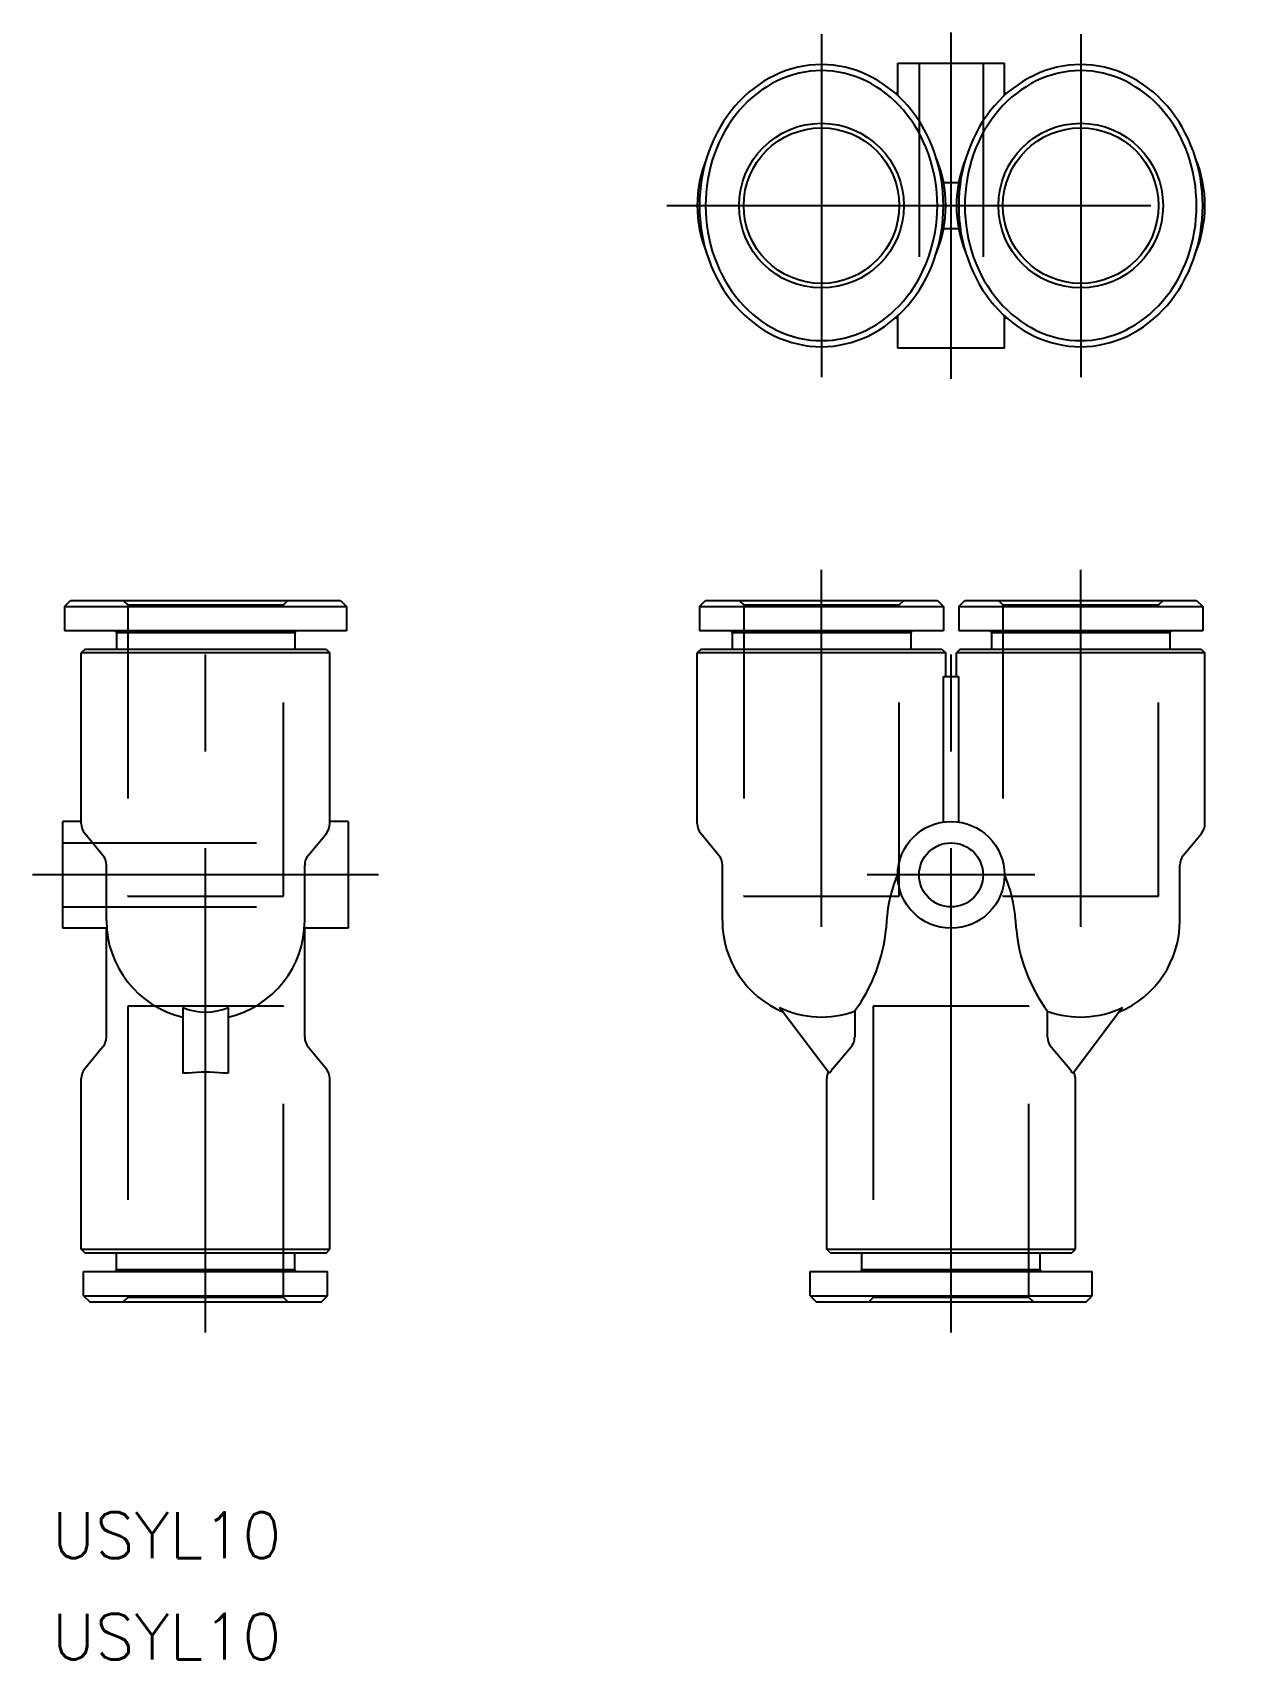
# Model space of a CAD drawing. Extents: x -60 to 19, y -23 to 83.
import ezdxf

# ---------------------------------------------------------------- set-up
doc = ezdxf.new("R2010")
doc.units = 0
doc.linetypes.add('CENTER', pattern=[50.8, 31.75, -6.35, 6.35, -6.35])
doc.linetypes.add('DASHED', pattern=[19.05, 12.7, -6.35])
doc.layers.get('0').update_dxf_attribs({"linetype": 'CONTINUOUS'})
doc.layers.add('CENTER', color=1, linetype='CENTER')
doc.styles.get("Standard").update_dxf_attribs({"font": 'txt.shx', "height": 3, "bigfont": 'bigfont.shx'})

# ---------------------------------------------------------------- blocks, each defined once
blk = doc.blocks.new('*U2')
at = {"color": 7, "linetype": 'CONTINUOUS'}
blk.add_text('USYL10', height=3, dxfattribs=at).set_placement((-58.96, -16.79))
blk = doc.blocks.new('*U3')
at = {"color": 7, "linetype": 'CONTINUOUS'}
blk.add_text('USYL10', height=3, dxfattribs=at).set_placement((-58.96, -23.44))

msp = doc.modelspace()

# ---------------------------------------------------------------- linework, layer by layer
at = {"color": 7, "linetype": 'CONTINUOUS'}
for p, q in [((-3.5, 81.23), (3.5, 81.23)), ((-3.5, 79.1), (-3.5, 81.23)), ((3.5, 79.1), (3.5, 81.23)), ((0.49, 73.38), (-0.49, 73.38)), ((-0.49, 70.38), (0.49, 70.38)), ((-3.5, 62.53), (-3.5, 64.66)), ((3.5, 62.53), (3.5, 64.66)), ((3.5, 62.53), (-3.5, 62.53)), ((-58.14, 45.6), (-57.74, 46)), ((-57.74, 46), (-40.04, 46)), ((-40.04, 46), (-39.64, 45.6)), ((-16.5, 45.6), (-16.1, 46)), ((-16.1, 46), (-0.9, 46)), ((-0.9, 46), (-0.5, 45.6)), ((0.5, 45.6), (0.9, 46)), ((0.9, 46), (16.1, 46)), ((16.1, 46), (16.5, 45.6)), ((-58.14, 45.6), (-39.64, 45.6)), ((-58.14, 45.6), (-58.14, 44)), ((-39.64, 45.6), (-39.64, 44)), ((-16.5, 45.6), (-0.5, 45.6)), ((-16.5, 45.6), (-16.5, 44)), ((-0.5, 45.6), (-0.5, 44)), ((0.5, 45.6), (16.5, 45.6)), ((0.5, 45.6), (0.5, 44)), ((16.5, 45.6), (16.5, 44)), ((-39.64, 44), (-58.14, 44)), ((-54.74, 43.9), (-54.84, 44)), ((-54.74, 43.9), (-43.04, 43.9)), ((-54.74, 43.9), (-54.74, 42.8)), ((-43.04, 43.9), (-42.94, 44)), ((-43.04, 43.9), (-43.04, 42.8)), ((-0.5, 44), (-16.5, 44)), ((-14.35, 43.9), (-14.45, 44)), ((-14.35, 43.9), (-2.65, 43.9)), ((-14.35, 43.9), (-14.35, 42.8)), ((-2.65, 43.9), (-2.55, 44)), ((-2.65, 43.9), (-2.65, 42.8)), ((16.5, 44), (0.5, 44)), ((2.65, 43.9), (2.55, 44)), ((2.65, 43.9), (14.35, 43.9)), ((2.65, 43.9), (2.65, 42.8)), ((14.35, 43.9), (14.45, 44)), ((14.35, 43.9), (14.35, 42.8)), ((-56.79, 42.8), (-57.04, 42.55)), ((-56.79, 42.8), (-40.99, 42.8)), ((-40.99, 42.8), (-40.74, 42.55)), ((-16.4, 42.8), (-16.65, 42.55)), ((-16.4, 42.8), (-0.6, 42.8)), ((-0.6, 42.8), (-0.35, 42.55)), ((0.6, 42.8), (0.35, 42.55)), ((0.6, 42.8), (16.4, 42.8)), ((16.4, 42.8), (16.65, 42.55)), ((-57.04, 31.36), (-57.04, 42.55)), ((-40.74, 42.55), (-57.04, 42.55)), ((-40.74, 31.36), (-40.74, 42.55)), ((-0.35, 42.55), (-16.65, 42.55)), ((-16.65, 31.36), (-16.65, 42.55)), ((-0.35, 41), (-0.35, 42.55)), ((16.65, 42.55), (0.35, 42.55)), ((0.35, 41), (0.35, 42.55)), ((16.65, 31.36), (16.65, 42.55)), ((-0.49, 31.47), (-0.49, 41)), ((-0.49, 41), (0.49, 41)), ((0.49, 41), (0.49, 31.47)), ((-58.24, 24.5), (-58.24, 31.5)), ((-57.04, 31.5), (-58.24, 31.5)), ((-39.54, 31.5), (-40.74, 31.5)), ((-39.54, 31.5), (-39.54, 24.5)), ((-55.62, 29.28), (-56.81, 30.72)), ((-42.16, 29.28), (-40.97, 30.72)), ((-15.23, 29.28), (-16.42, 30.72)), ((15.23, 29.28), (16.42, 30.72)), ((-55.39, 25), (-55.39, 28.64)), ((-42.39, 25), (-42.39, 28.64)), ((-15, 25), (-15, 28.64)), ((15, 25), (15, 28.64)), ((-4.24, 25), (-4.26, 24.5)), ((4.26, 24.5), (4.24, 25)), ((-55.39, 24.5), (-58.24, 24.5)), ((-55.39, 24.5), (-55.37, 24.53)), ((-55.39, 17.36), (-55.39, 24.5)), ((-42.4, 24.53), (-42.39, 24.5)), ((-42.39, 17.36), (-42.39, 24.5)), ((-39.54, 24.5), (-42.39, 24.5)), ((-50.39, 19.3), (-50.39, 15)), ((-47.39, 15), (-47.39, 19.3)), ((-8, 15), (-11.25, 19.3)), ((11.25, 19.3), (8, 15)), ((-6.32, 19.06), (-6.32, 17.36)), ((6.32, 17.36), (6.32, 19.06)), ((-55.62, 16.72), (-56.81, 15.28)), ((-42.16, 16.72), (-40.97, 15.28)), ((-7.78, 15.28), (-6.56, 16.72)), ((6.56, 16.72), (7.78, 15.28)), ((-50.04, 15), (-50.39, 15)), ((-47.39, 15), (-47.73, 15)), ((-7.92, 15.05), (-8, 15)), ((8, 15), (7.92, 15.05)), ((-57.04, 3.45), (-57.04, 14.64)), ((-40.74, 3.45), (-40.74, 14.64)), ((-8.15, 3.45), (-8.15, 14.64)), ((8.15, 3.45), (8.15, 14.64)), ((-57.04, 3.45), (-40.74, 3.45)), ((-56.79, 3.2), (-57.04, 3.45)), ((-40.99, 3.2), (-40.74, 3.45)), ((-8.15, 3.45), (8.15, 3.45)), ((-7.9, 3.2), (-8.15, 3.45)), ((7.9, 3.2), (8.15, 3.45)), ((-40.99, 3.2), (-56.79, 3.2)), ((-54.74, 2.1), (-54.74, 3.2)), ((-43.04, 2.1), (-43.04, 3.2)), ((7.9, 3.2), (-7.9, 3.2)), ((-5.85, 2.1), (-5.85, 3.2)), ((5.85, 2.1), (5.85, 3.2)), ((-56.89, 2), (-40.89, 2)), ((-56.89, 0.4), (-56.89, 2)), ((-54.74, 2.1), (-54.84, 2)), ((-43.04, 2.1), (-54.74, 2.1)), ((-43.04, 2.1), (-42.94, 2)), ((-40.89, 0.4), (-40.89, 2)), ((-9.25, 2), (9.25, 2)), ((-9.25, 0.4), (-9.25, 2)), ((-5.85, 2.1), (-5.95, 2)), ((5.85, 2.1), (-5.85, 2.1)), ((5.85, 2.1), (5.95, 2)), ((9.25, 0.4), (9.25, 2)), ((-56.89, 0.4), (-40.89, 0.4)), ((-56.89, 0.4), (-56.49, 0)), ((-56.49, 0), (-41.29, 0)), ((-41.29, 0), (-40.89, 0.4)), ((-9.25, 0.4), (0, 0.4)), ((-9.25, 0.4), (-8.85, 0)), ((-8.85, 0), (0, 0)), ((0, 0.4), (9.25, 0.4)), ((0, 0), (8.85, 0)), ((8.85, 0), (9.25, 0.4))]:
    msp.add_line(p, q, dxfattribs=at)
at = {"color": 3, "linetype": 'DASHED'}
for p, q in [((-2.1, 81.23), (-2.1, 62.53)), ((2.1, 81.23), (2.1, 62.53)), ((-54.29, 46), (-53.99, 45.7)), ((-43.79, 45.7), (-43.49, 46)), ((-13.9, 46), (-13.6, 45.7)), ((-3.4, 45.7), (-3.1, 46)), ((3.1, 46), (3.4, 45.7)), ((13.6, 45.7), (13.9, 46)), ((-53.99, 45.7), (-53.99, 26.6)), ((-53.99, 45.7), (-43.79, 45.7)), ((-43.79, 26.6), (-43.79, 45.7)), ((-13.6, 45.7), (-13.6, 26.6)), ((-13.6, 45.7), (-3.4, 45.7)), ((-3.4, 26.6), (-3.4, 45.7)), ((3.4, 45.7), (3.4, 26.6)), ((3.4, 45.7), (13.6, 45.7)), ((13.6, 26.6), (13.6, 45.7)), ((-58.24, 30.1), (-39.54, 30.1)), ((-58.24, 25.9), (-39.54, 25.9)), ((-53.99, 26.6), (-43.79, 26.6)), ((-13.6, 26.6), (-3.4, 26.6)), ((3.4, 26.6), (13.6, 26.6)), ((-53.99, 19.4), (-53.99, 0.3)), ((-43.79, 19.4), (-53.99, 19.4)), ((-43.79, 0.3), (-43.79, 19.4)), ((5.1, 19.4), (-5.1, 19.4)), ((-5.1, 19.4), (-5.1, 0.3)), ((5.1, 0.3), (5.1, 19.4)), ((-53.99, 0.3), (-54.29, 0)), ((-43.79, 0.3), (-53.99, 0.3)), ((-43.49, 0), (-43.79, 0.3)), ((-5.1, 0.3), (-5.4, 0)), ((5.1, 0.3), (-5.1, 0.3)), ((5.4, 0), (5.1, 0.3))]:
    msp.add_line(p, q, dxfattribs=at)
at = {"color": 7, "linetype": 'CONTINUOUS'}
for points in [[(-8.5, 62.63, 0), (-8.11, 62.64, 0), (-7.72, 62.67, 0), (-7.33, 62.73, 0), (-6.94, 62.81, 0), (-6.56, 62.91, 0), (-6.18, 63.03, 0), (-5.8, 63.17, 0), (-5.44, 63.33, 0), (-5.08, 63.52, 0), (-4.73, 63.72, 0), (-4.39, 63.94, 0), (-4.06, 64.19, 0), (-3.73, 64.45, 0), (-3.42, 64.73, 0), (-3.13, 65.03, 0), (-2.84, 65.34, 0), (-2.57, 65.67, 0), (-2.32, 66.01, 0), (-2.07, 66.37, 0), (-1.85, 66.74, 0), (-1.64, 67.12, 0), (-1.44, 67.52, 0), (-1.27, 67.92, 0), (-1.11, 68.34, 0), (-0.97, 68.76, 0), (-0.84, 69.19, 0), (-0.74, 69.63, 0), (-0.65, 70.07, 0), (-0.59, 70.52, 0), (-0.54, 70.97, 0), (-0.51, 71.43, 0), (-0.5, 71.88, 0), (-0.51, 72.33, 0), (-0.54, 72.79, 0), (-0.59, 73.24, 0), (-0.65, 73.68, 0), (-0.74, 74.13, 0), (-0.84, 74.56, 0), (-0.97, 75, 0), (-1.11, 75.42, 0), (-1.27, 75.83, 0), (-1.44, 76.24, 0), (-1.64, 76.63, 0), (-1.85, 77.02, 0), (-2.07, 77.39, 0), (-2.32, 77.75, 0), (-2.57, 78.09, 0), (-2.84, 78.42, 0), (-3.13, 78.73, 0), (-3.42, 79.03, 0), (-3.73, 79.31, 0), (-4.06, 79.57, 0), (-4.39, 79.81, 0), (-4.73, 80.04, 0), (-5.08, 80.24, 0), (-5.44, 80.42, 0), (-5.8, 80.59, 0), (-6.18, 80.73, 0), (-6.56, 80.85, 0), (-6.94, 80.95, 0), (-7.33, 81.03, 0), (-7.72, 81.08, 0), (-8.11, 81.12, 0), (-8.5, 81.13, 0), (-8.89, 81.12, 0), (-9.28, 81.08, 0), (-9.67, 81.03, 0), (-10.06, 80.95, 0), (-10.44, 80.85, 0), (-10.82, 80.73, 0), (-11.2, 80.59, 0), (-11.56, 80.42, 0), (-11.92, 80.24, 0), (-12.27, 80.04, 0), (-12.61, 79.81, 0), (-12.94, 79.57, 0), (-13.27, 79.31, 0), (-13.58, 79.03, 0), (-13.87, 78.73, 0), (-14.16, 78.42, 0), (-14.43, 78.09, 0), (-14.68, 77.75, 0), (-14.93, 77.39, 0), (-15.15, 77.02, 0), (-15.36, 76.63, 0), (-15.56, 76.24, 0), (-15.73, 75.83, 0), (-15.89, 75.42, 0), (-16.03, 75, 0), (-16.16, 74.56, 0), (-16.26, 74.13, 0), (-16.35, 73.68, 0), (-16.41, 73.24, 0), (-16.46, 72.79, 0), (-16.49, 72.33, 0), (-16.5, 71.88, 0), (-16.49, 71.43, 0), (-16.46, 70.97, 0), (-16.41, 70.52, 0), (-16.35, 70.07, 0), (-16.26, 69.63, 0), (-16.16, 69.19, 0), (-16.03, 68.76, 0), (-15.89, 68.34, 0), (-15.73, 67.92, 0), (-15.56, 67.52, 0), (-15.36, 67.12, 0), (-15.15, 66.74, 0), (-14.93, 66.37, 0), (-14.68, 66.01, 0), (-14.43, 65.67, 0), (-14.16, 65.34, 0), (-13.87, 65.03, 0), (-13.58, 64.73, 0), (-13.27, 64.45, 0), (-12.94, 64.19, 0), (-12.61, 63.94, 0), (-12.27, 63.72, 0), (-11.92, 63.52, 0), (-11.56, 63.33, 0), (-11.2, 63.17, 0), (-10.82, 63.03, 0), (-10.44, 62.91, 0), (-10.06, 62.81, 0), (-9.67, 62.73, 0), (-9.28, 62.67, 0), (-8.89, 62.64, 0), (-8.5, 62.63, 0)], [(8.5, 62.63, 0), (8.89, 62.64, 0), (9.28, 62.67, 0), (9.67, 62.73, 0), (10.06, 62.81, 0), (10.44, 62.91, 0), (10.82, 63.03, 0), (11.2, 63.17, 0), (11.56, 63.33, 0), (11.92, 63.52, 0), (12.27, 63.72, 0), (12.61, 63.94, 0), (12.94, 64.19, 0), (13.27, 64.45, 0), (13.58, 64.73, 0), (13.87, 65.03, 0), (14.16, 65.34, 0), (14.43, 65.67, 0), (14.68, 66.01, 0), (14.93, 66.37, 0), (15.15, 66.74, 0), (15.36, 67.12, 0), (15.56, 67.52, 0), (15.73, 67.92, 0), (15.89, 68.34, 0), (16.03, 68.76, 0), (16.16, 69.19, 0), (16.26, 69.63, 0), (16.35, 70.07, 0), (16.41, 70.52, 0), (16.46, 70.97, 0), (16.49, 71.43, 0), (16.5, 71.88, 0), (16.49, 72.33, 0), (16.46, 72.79, 0), (16.41, 73.24, 0), (16.35, 73.68, 0), (16.26, 74.13, 0), (16.16, 74.56, 0), (16.03, 75, 0), (15.89, 75.42, 0), (15.73, 75.83, 0), (15.56, 76.24, 0), (15.36, 76.63, 0), (15.15, 77.02, 0), (14.93, 77.39, 0), (14.68, 77.75, 0), (14.43, 78.09, 0), (14.16, 78.42, 0), (13.87, 78.73, 0), (13.58, 79.03, 0), (13.27, 79.31, 0), (12.94, 79.57, 0), (12.61, 79.81, 0), (12.27, 80.04, 0), (11.92, 80.24, 0), (11.56, 80.42, 0), (11.2, 80.59, 0), (10.82, 80.73, 0), (10.44, 80.85, 0), (10.06, 80.95, 0), (9.67, 81.03, 0), (9.28, 81.08, 0), (8.89, 81.12, 0), (8.5, 81.13, 0), (8.11, 81.12, 0), (7.72, 81.08, 0), (7.33, 81.03, 0), (6.94, 80.95, 0), (6.56, 80.85, 0), (6.18, 80.73, 0), (5.8, 80.59, 0), (5.44, 80.42, 0), (5.08, 80.24, 0), (4.73, 80.04, 0), (4.39, 79.81, 0), (4.06, 79.57, 0), (3.73, 79.31, 0), (3.42, 79.03, 0), (3.13, 78.73, 0), (2.84, 78.42, 0), (2.57, 78.09, 0), (2.32, 77.75, 0), (2.07, 77.39, 0), (1.85, 77.02, 0), (1.64, 76.63, 0), (1.44, 76.24, 0), (1.27, 75.83, 0), (1.11, 75.42, 0), (0.97, 75, 0), (0.84, 74.56, 0), (0.74, 74.13, 0), (0.65, 73.68, 0), (0.59, 73.24, 0), (0.54, 72.79, 0), (0.51, 72.33, 0), (0.5, 71.88, 0), (0.51, 71.43, 0), (0.54, 70.97, 0), (0.59, 70.52, 0), (0.65, 70.07, 0), (0.74, 69.63, 0), (0.84, 69.19, 0), (0.97, 68.76, 0), (1.11, 68.34, 0), (1.27, 67.92, 0), (1.44, 67.52, 0), (1.64, 67.12, 0), (1.85, 66.74, 0), (2.07, 66.37, 0), (2.32, 66.01, 0), (2.57, 65.67, 0), (2.84, 65.34, 0), (3.13, 65.03, 0), (3.42, 64.73, 0), (3.73, 64.45, 0), (4.06, 64.19, 0), (4.39, 63.94, 0), (4.73, 63.72, 0), (5.08, 63.52, 0), (5.44, 63.33, 0), (5.8, 63.17, 0), (6.18, 63.03, 0), (6.56, 62.91, 0), (6.94, 62.81, 0), (7.33, 62.73, 0), (7.72, 62.67, 0), (8.11, 62.64, 0), (8.5, 62.63, 0)], [(-8.5, 63.03, 0), (-8.13, 63.04, 0), (-7.76, 63.07, 0), (-7.38, 63.12, 0), (-7.02, 63.2, 0), (-6.65, 63.29, 0), (-6.29, 63.41, 0), (-5.94, 63.55, 0), (-5.59, 63.7, 0), (-5.25, 63.88, 0), (-4.92, 64.07, 0), (-4.59, 64.29, 0), (-4.28, 64.52, 0), (-3.97, 64.77, 0), (-3.68, 65.04, 0), (-3.4, 65.32, 0), (-3.13, 65.62, 0), (-2.87, 65.94, 0), (-2.62, 66.26, 0), (-2.4, 66.61, 0), (-2.18, 66.96, 0), (-1.98, 67.33, 0), (-1.8, 67.71, 0), (-1.63, 68.09, 0), (-1.48, 68.49, 0), (-1.34, 68.9, 0), (-1.23, 69.31, 0), (-1.13, 69.73, 0), (-1.05, 70.15, 0), (-0.98, 70.58, 0), (-0.94, 71.01, 0), (-0.91, 71.44, 0), (-0.9, 71.88, 0), (-0.91, 72.31, 0), (-0.94, 72.75, 0), (-0.98, 73.18, 0), (-1.05, 73.61, 0), (-1.13, 74.03, 0), (-1.23, 74.45, 0), (-1.34, 74.86, 0), (-1.48, 75.27, 0), (-1.63, 75.66, 0), (-1.8, 76.05, 0), (-1.98, 76.43, 0), (-2.18, 76.8, 0), (-2.4, 77.15, 0), (-2.62, 77.49, 0), (-2.87, 77.82, 0), (-3.13, 78.14, 0), (-3.4, 78.44, 0), (-3.68, 78.72, 0), (-3.97, 78.99, 0), (-4.28, 79.24, 0), (-4.59, 79.47, 0), (-4.92, 79.68, 0), (-5.25, 79.88, 0), (-5.59, 80.06, 0), (-5.94, 80.21, 0), (-6.29, 80.35, 0), (-6.65, 80.46, 0), (-7.02, 80.56, 0), (-7.38, 80.63, 0), (-7.75, 80.69, 0), (-8.13, 80.72, 0), (-8.5, 80.73, 0), (-8.87, 80.72, 0), (-9.24, 80.69, 0), (-9.61, 80.63, 0), (-9.98, 80.56, 0), (-10.35, 80.46, 0), (-10.71, 80.35, 0), (-11.06, 80.21, 0), (-11.41, 80.06, 0), (-11.75, 79.88, 0), (-12.08, 79.68, 0), (-12.41, 79.47, 0), (-12.72, 79.24, 0), (-13.03, 78.99, 0), (-13.32, 78.72, 0), (-13.6, 78.44, 0), (-13.87, 78.14, 0), (-14.13, 77.82, 0), (-14.37, 77.49, 0), (-14.6, 77.15, 0), (-14.82, 76.8, 0), (-15.02, 76.43, 0), (-15.2, 76.05, 0), (-15.37, 75.66, 0), (-15.52, 75.27, 0), (-15.66, 74.86, 0), (-15.77, 74.45, 0), (-15.87, 74.03, 0), (-15.95, 73.61, 0), (-16.02, 73.18, 0), (-16.06, 72.75, 0), (-16.09, 72.31, 0), (-16.1, 71.88, 0), (-16.09, 71.44, 0), (-16.06, 71.01, 0), (-16.02, 70.58, 0), (-15.95, 70.15, 0), (-15.87, 69.73, 0), (-15.77, 69.31, 0), (-15.66, 68.9, 0), (-15.52, 68.49, 0), (-15.37, 68.1, 0), (-15.2, 67.71, 0), (-15.02, 67.33, 0), (-14.82, 66.96, 0), (-14.6, 66.61, 0), (-14.38, 66.26, 0), (-14.13, 65.94, 0), (-13.87, 65.62, 0), (-13.6, 65.32, 0), (-13.32, 65.04, 0), (-13.03, 64.77, 0), (-12.72, 64.52, 0), (-12.41, 64.29, 0), (-12.08, 64.07, 0), (-11.75, 63.88, 0), (-11.41, 63.7, 0), (-11.06, 63.55, 0), (-10.71, 63.41, 0), (-10.35, 63.29, 0), (-9.98, 63.2, 0), (-9.62, 63.12, 0), (-9.24, 63.07, 0), (-8.87, 63.04, 0), (-8.5, 63.03, 0)], [(8.5, 63.03, 0), (8.87, 63.04, 0), (9.24, 63.07, 0), (9.62, 63.12, 0), (9.98, 63.2, 0), (10.35, 63.29, 0), (10.71, 63.41, 0), (11.06, 63.55, 0), (11.41, 63.7, 0), (11.75, 63.88, 0), (12.08, 64.07, 0), (12.41, 64.29, 0), (12.72, 64.52, 0), (13.03, 64.77, 0), (13.32, 65.04, 0), (13.6, 65.32, 0), (13.87, 65.62, 0), (14.13, 65.94, 0), (14.38, 66.26, 0), (14.6, 66.61, 0), (14.82, 66.96, 0), (15.02, 67.33, 0), (15.2, 67.71, 0), (15.37, 68.09, 0), (15.52, 68.49, 0), (15.66, 68.9, 0), (15.77, 69.31, 0), (15.87, 69.73, 0), (15.95, 70.15, 0), (16.02, 70.58, 0), (16.06, 71.01, 0), (16.09, 71.44, 0), (16.1, 71.88, 0), (16.09, 72.31, 0), (16.06, 72.75, 0), (16.02, 73.18, 0), (15.95, 73.61, 0), (15.87, 74.03, 0), (15.77, 74.45, 0), (15.66, 74.86, 0), (15.52, 75.27, 0), (15.37, 75.66, 0), (15.2, 76.05, 0), (15.02, 76.43, 0), (14.82, 76.8, 0), (14.6, 77.15, 0), (14.38, 77.49, 0), (14.13, 77.82, 0), (13.87, 78.14, 0), (13.6, 78.44, 0), (13.32, 78.72, 0), (13.03, 78.99, 0), (12.72, 79.24, 0), (12.41, 79.47, 0), (12.08, 79.68, 0), (11.75, 79.88, 0), (11.41, 80.06, 0), (11.06, 80.21, 0), (10.71, 80.35, 0), (10.35, 80.46, 0), (9.98, 80.56, 0), (9.62, 80.63, 0), (9.25, 80.69, 0), (8.87, 80.72, 0), (8.5, 80.73, 0), (8.13, 80.72, 0), (7.76, 80.69, 0), (7.39, 80.63, 0), (7.02, 80.56, 0), (6.65, 80.46, 0), (6.29, 80.35, 0), (5.94, 80.21, 0), (5.59, 80.06, 0), (5.25, 79.88, 0), (4.92, 79.68, 0), (4.59, 79.47, 0), (4.28, 79.24, 0), (3.97, 78.99, 0), (3.68, 78.72, 0), (3.4, 78.44, 0), (3.13, 78.14, 0), (2.87, 77.82, 0), (2.63, 77.49, 0), (2.4, 77.15, 0), (2.18, 76.8, 0), (1.98, 76.43, 0), (1.8, 76.05, 0), (1.63, 75.66, 0), (1.48, 75.27, 0), (1.34, 74.86, 0), (1.23, 74.45, 0), (1.13, 74.03, 0), (1.05, 73.61, 0), (0.98, 73.18, 0), (0.94, 72.75, 0), (0.91, 72.31, 0), (0.9, 71.88, 0), (0.91, 71.44, 0), (0.94, 71.01, 0), (0.98, 70.58, 0), (1.05, 70.15, 0), (1.13, 69.73, 0), (1.23, 69.31, 0), (1.34, 68.9, 0), (1.48, 68.49, 0), (1.63, 68.1, 0), (1.8, 67.71, 0), (1.98, 67.33, 0), (2.18, 66.96, 0), (2.4, 66.61, 0), (2.63, 66.26, 0), (2.87, 65.94, 0), (3.13, 65.62, 0), (3.4, 65.32, 0), (3.68, 65.04, 0), (3.97, 64.77, 0), (4.28, 64.52, 0), (4.59, 64.29, 0), (4.92, 64.07, 0), (5.25, 63.88, 0), (5.59, 63.7, 0), (5.94, 63.55, 0), (6.29, 63.41, 0), (6.65, 63.29, 0), (7.02, 63.2, 0), (7.38, 63.12, 0), (7.76, 63.07, 0), (8.13, 63.04, 0), (8.5, 63.03, 0)]]:
    msp.add_polyline3d(points, dxfattribs=at)
for centre, radius in [((-8.5, 71.88), 5.4), ((-8.5, 71.88), 5.1), ((8.5, 71.88), 5.4), ((8.5, 71.88), 5.1), ((0, 28), 3.5), ((0, 28), 2.1)]:
    msp.add_circle(centre, radius, dxfattribs=at)
for centre, radius, start, end in [((-0.13, 69.76), 10.1, 109.4697, 110.3487), ((0, 71.88), 8.15, 115.4325, 116.2133), ((0.13, 69.76), 10.1, 69.6513, 70.5303), ((0, 71.88), 8.15, 63.7867, 64.5675), ((-8.5, 71.88), 8.15, 157.6401, 202.3599), ((-8.5, 71.88), 8.15, 337.6401, 22.3599), ((8.5, 71.88), 8.15, 157.6401, 202.3599), ((8.5, 71.88), 8.15, 337.6401, 22.3599), ((-0.13, 73.99), 10.1, 249.6513, 250.5303), ((0, 71.88), 8.15, 243.7867, 244.5675), ((0, 71.88), 8.15, 295.4325, 296.2133), ((0.13, 73.99), 10.1, 289.4697, 290.3487), ((-56.04, 31.36), 1, 180, 219.5226), ((-41.74, 31.36), 1, 320.4774, 0), ((-15.65, 31.36), 1, 180, 219.5226), ((15.65, 31.36), 1, 320.4774, 0), ((-56.39, 28.64), 1, 0, 39.5226), ((-41.39, 28.64), 1, 140.4774, 180), ((-16, 28.64), 1, 0, 39.5226), ((16, 28.64), 1, 140.4774, 180), ((5.08, 24.39), 9.33, 156.7826, 176.2738), ((-5.07, 24.4), 9.32, 3.7162, 23.2275), ((-48.89, 25), 6.5, 180, 256.6576), ((-48.89, 25), 6.5, 283.3424, 0), ((-8.5, 25), 6.5, 180, 247.1163), ((8.5, 25), 6.5, 292.8837, 0), ((-15.04, 25.47), 10.82, 323.6634, 354.8489), ((15.04, 25.47), 10.82, 185.1511, 216.3366), ((-48.89, 23.01), 4, 247.9618, 292.0382), ((-8.5, 25), 6.32, 244.2462, 290.1188), ((8.5, 25), 6.32, 249.8812, 295.7538), ((-56.39, 17.36), 1, 320.4774, 0), ((-41.39, 17.36), 1, 180, 219.5226), ((-7.31, 17.36), 0.985, 319.6205, 359.8842), ((7.31, 17.36), 0.985, 180.1158, 220.3795), ((-56.04, 14.64), 1, 140.4774, 180), ((-48.89, 5.51), 9.56, 83.0476, 96.9524), ((-41.74, 14.64), 1, 0, 39.5226), ((-7.15, 14.64), 1, 154.5613, 180), ((-7.01, 14.64), 0.998, 139.9585, 155.5553), ((7.01, 14.64), 0.998, 24.4447, 40.0415), ((7.15, 14.64), 1, 0, 25.4387)]:
    msp.add_arc(centre, radius, start, end, dxfattribs=at)
at = {"layer": 'CENTER', "color": 1, "linetype": 'CENTER'}
for p, q in [((0, 60.53), (0, 83.23)), ((-8.5, 83.13), (-8.5, 60.63)), ((8.5, 83.13), (8.5, 60.63)), ((-18.65, 71.88), (18.65, 71.88)), ((-48.89, -2), (-48.89, 48)), ((-8.5, 24.6), (-8.5, 48)), ((0, -2), (0, 48)), ((8.5, 24.6), (8.5, 48)), ((-37.54, 28), (-60.24, 28)), ((5.5, 28), (-5.5, 28))]:
    msp.add_line(p, q, dxfattribs=at)

# ---------------------------------------------------------------- block references
at = {"color": 7, "linetype": 'CONTINUOUS'}
for name in ['*U2', '*U3']:
    msp.add_blockref(name, (0, 0), dxfattribs=at)

doc.saveas('drawing.dxf')
